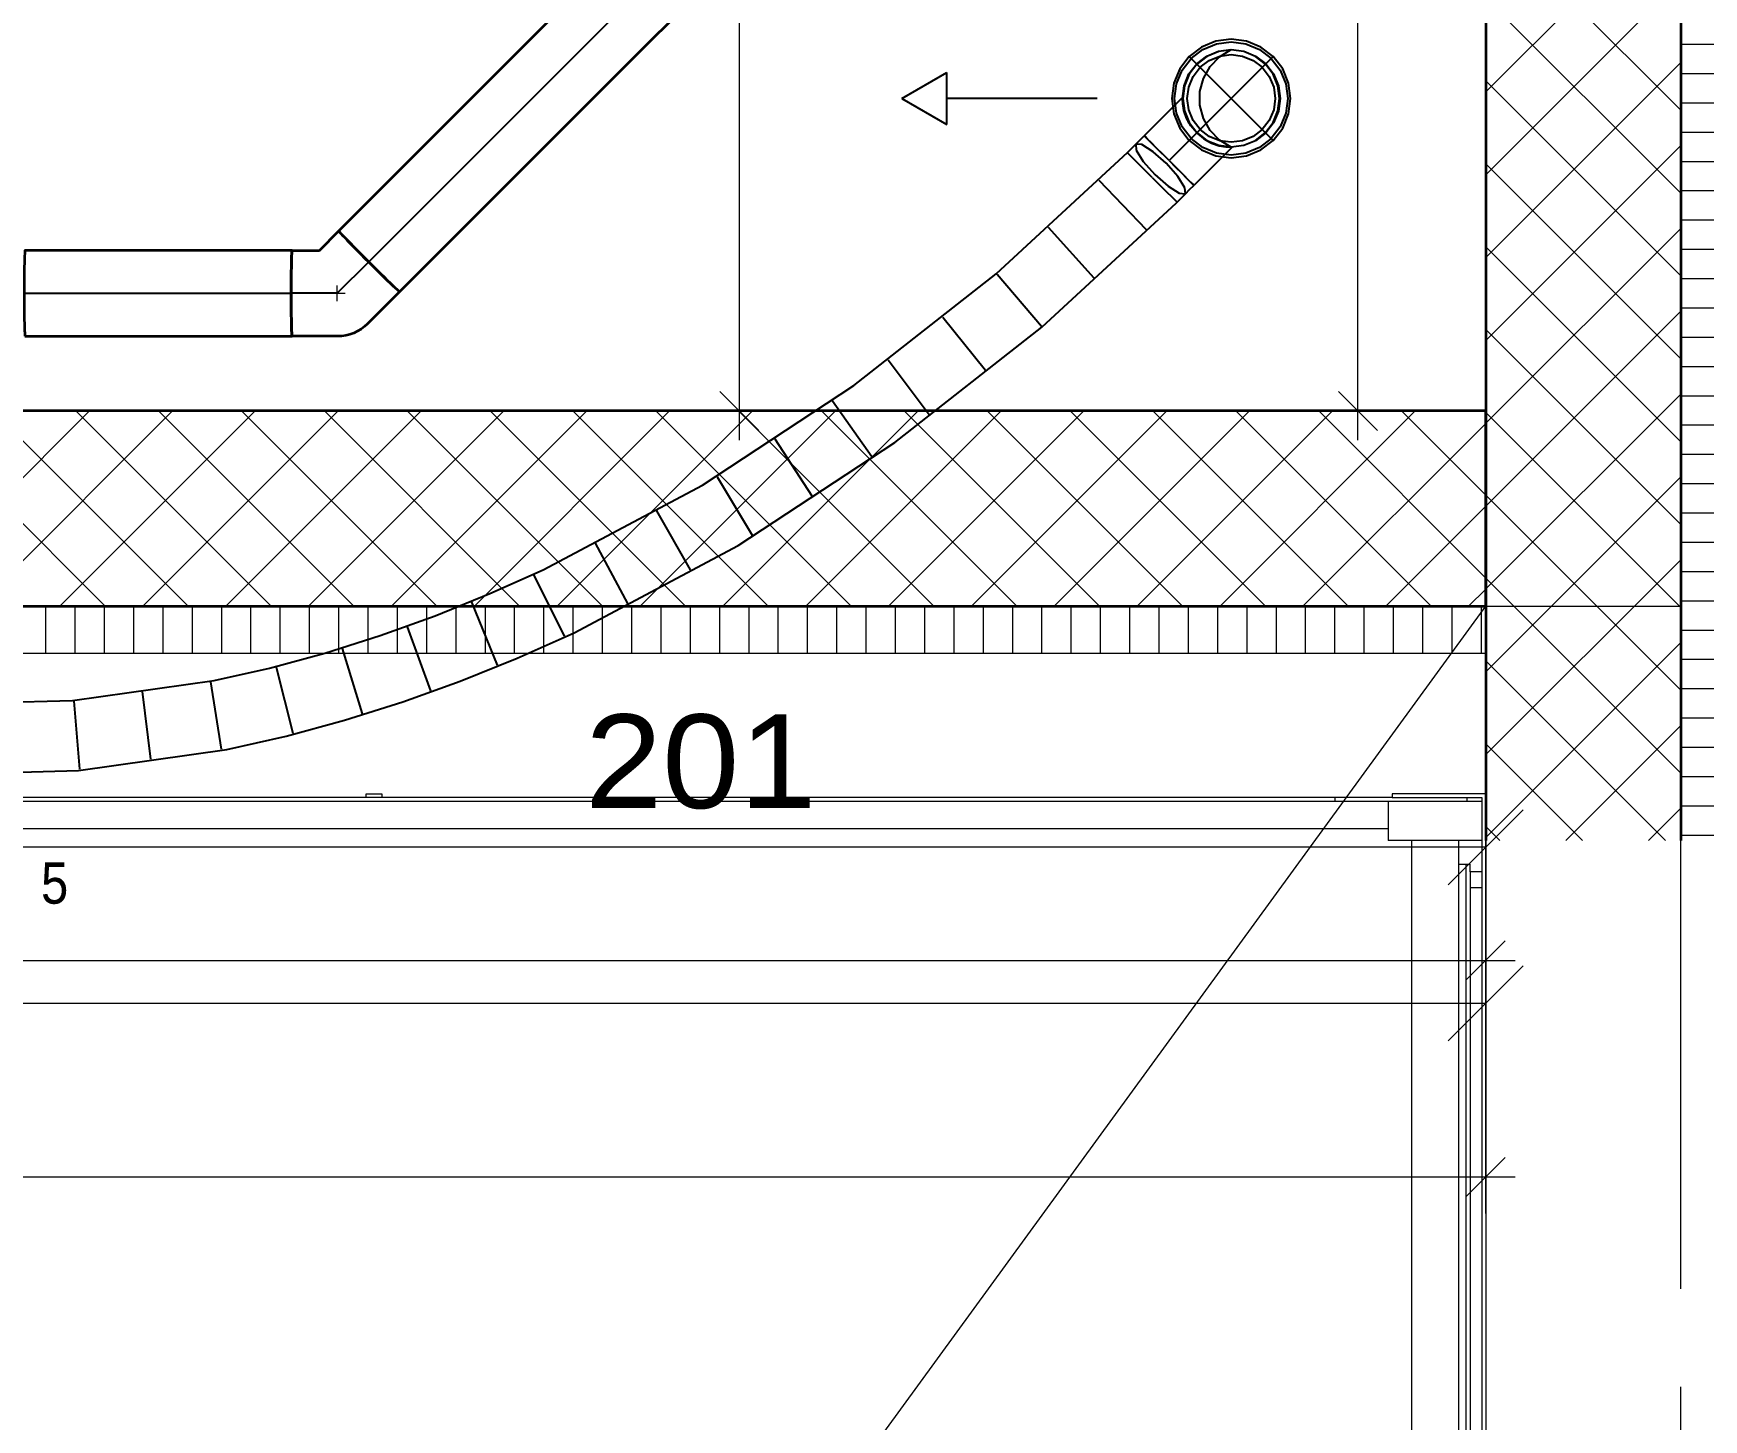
# Model space of a CAD drawing. Header units: millimetres. Extents: x -3497 to 2618, y -1809 to 2456.
# Drawn here: x 881.4 to 1095.2, y 636.7 to 814.2 of the extents above; entities that cross this region are included whole.
import ezdxf
from ezdxf.enums import TextEntityAlignment as Align

# ---------------------------------------------------------------- set-up
doc = ezdxf.new("R2010")
doc.units = ezdxf.units.MM
doc.header["$LTSCALE"] = 100
doc.header["$PDMODE"] = 2
doc.header["$PDSIZE"] = 1
for name, pattern in [('DASHDOT', [1, 0.5, -0.25, 0, -0.25]), ('DASHED', [0.75, 0.5, -0.25]), ('HIDDENX2', [0.75, 0.5, -0.25])]:
    doc.linetypes.add(name, pattern=pattern)
for name, color, linetype, true_color in [('00_Anm.FP', 7, 'Continuous', 0x00c0ff), ('10-0.05 Solid', 1, 'Continuous', 0xff0000), ('10-0.10 Punktlinie', 9, 'Continuous', 0x808080), ('10-0.13 Solid', 7, 'Continuous', 0x000000), ('10-0.18 Solid', 9, 'Continuous', 0x808080), ('20-(100) Aussenwände', 7, 'Continuous', 0xc0c0c0), ('20-Beton', 9, 'Continuous', 0x808080), ('30-Text', 7, 'Continuous', 0xff8000), ('50-Sanitärapparate', 6, 'Continuous', 0xff00ff), ('50-Türen&Fenster', 9, 'Continuous', 0x808080), ('Bemaßung', 3, 'Continuous', 0x00ff00), ('Keine', 7, 'Continuous', 0xff8000)]:
    doc.layers.add(name, color=color, linetype=linetype, true_color=true_color)
doc.layers.add('10-0.05 Strichpunkt', color=7, linetype='Continuous')
doc.styles.add('Arial', font='arial.ttf')
doc.dimstyles.new('ISO-25', dxfattribs={"dimtxt": 2.5, "dimasz": 2.5, "dimexe": 1.25, "dimexo": 0.625, "dimtad": 1, "dimtxsty": 'Standard', "dimcen": 2.5, "dimadec": 0, "dimazin": 0, "dimtfac": 1, "dimtmove": 0, "dimatfit": 3, "dimfxl": 0, "dimarcsym": 0})

# ---------------------------------------------------------------- blocks, each defined once
blk = doc.blocks.new('vEGuideLine_1285_nNn0172')
at = {"layer": '20-(100) Aussenwände', "color": 16, "linetype": 'Continuous', "lineweight": 13, "true_color": 0x800000}
blk.add_point((920.34, 780.91), dxfattribs=at)
blk = doc.blocks.new('vEPipe_742_nNn0176')
at = {"layer": '20-(100) Aussenwände', "color": 7, "linetype": 'DASHDOT', "lineweight": 25}
blk.add_line((880.37, 780.91), (914.55, 780.91), dxfattribs=at)
at = {"layer": '20-(100) Aussenwände', "color": 22, "linetype": 'Continuous', "lineweight": 35, "true_color": 0xc03000}
blk.add_lwpolyline([(880.37, 775.41), (914.55, 775.41), (914.54, 775.45), (914.53, 775.59), (914.51, 775.83), (914.5, 776.14), (914.49, 776.54), (914.48, 777.02), (914.47, 777.56), (914.46, 778.16), (914.45, 778.8), (914.45, 779.48), (914.45, 780.19), (914.44, 780.91), (914.45, 781.63), (914.45, 782.33), (914.45, 783.01), (914.46, 783.66), (914.47, 784.26), (914.48, 784.8), (914.49, 785.27), (914.5, 785.67), (914.51, 785.99), (914.53, 786.22), (914.54, 786.36), (914.55, 786.41), (880.37, 786.41), (880.36, 786.36), (880.34, 786.22), (880.33, 785.99), (880.32, 785.67), (880.3, 785.27), (880.29, 784.8), (880.28, 784.26), (880.27, 783.66), (880.27, 783.01), (880.26, 782.33), (880.26, 781.63), (880.26, 780.91), (880.26, 780.19), (880.26, 779.48), (880.27, 778.8), (880.27, 778.16), (880.28, 777.56), (880.29, 777.02), (880.3, 776.54), (880.32, 776.14), (880.33, 775.83), (880.34, 775.59), (880.36, 775.45)], close=True, dxfattribs=at)
blk.add_lwpolyline([(880.37, 786.41), (880.36, 786.36), (880.34, 786.22), (880.33, 785.99), (880.32, 785.67), (880.3, 785.27), (880.29, 784.8), (880.28, 784.26), (880.27, 783.66), (880.27, 783.01), (880.26, 782.33), (880.26, 781.63), (880.26, 780.91), (880.26, 780.19), (880.26, 779.48), (880.27, 778.8), (880.27, 778.16), (880.28, 777.56), (880.29, 777.02), (880.3, 776.54), (880.32, 776.14), (880.33, 775.83), (880.34, 775.59), (880.36, 775.45), (880.37, 775.41)], dxfattribs=at)
blk = doc.blocks.new('vEBow_1402_nNn0177')
at = {"layer": '20-(100) Aussenwände', "color": 7, "linetype": 'DASHDOT', "lineweight": 25}
for q in [(924.43, 785), (914.55, 780.91)]:
    blk.add_line((920.34, 780.91), q, dxfattribs=at)
at = {"layer": '20-(100) Aussenwände', "color": 22, "linetype": 'Continuous', "lineweight": 35, "true_color": 0xc03000}
blk.add_lwpolyline([(918.06, 786.41), (920.54, 788.89), (920.56, 788.85), (920.66, 788.74), (920.81, 788.57), (921.03, 788.34), (921.31, 788.05), (921.64, 787.71), (922.02, 787.32), (922.44, 786.89), (922.89, 786.44), (923.37, 785.95), (923.87, 785.45), (924.37, 784.94), (924.88, 784.44), (925.38, 783.94), (925.87, 783.46), (926.33, 783.01), (926.75, 782.59), (927.14, 782.21), (927.48, 781.88), (927.77, 781.6), (928, 781.38), (928.17, 781.23), (928.28, 781.14), (928.32, 781.11), (924.23, 777.02, -0.198938), (920.34, 775.41), (914.55, 775.41), (914.54, 775.45), (914.53, 775.59), (914.51, 775.83), (914.5, 776.14), (914.49, 776.54), (914.48, 777.02), (914.47, 777.56), (914.46, 778.16), (914.45, 778.8), (914.45, 779.48), (914.45, 780.19), (914.44, 780.91), (914.45, 781.63), (914.45, 782.33), (914.45, 783.01), (914.46, 783.66), (914.47, 784.26), (914.48, 784.8), (914.49, 785.27), (914.5, 785.67), (914.51, 785.99), (914.53, 786.22), (914.54, 786.36), (914.55, 786.41)], format="xyb", close=True, dxfattribs=at)
blk.add_lwpolyline([(914.55, 786.41), (914.54, 786.36), (914.53, 786.22), (914.51, 785.99), (914.5, 785.67), (914.49, 785.27), (914.48, 784.8), (914.47, 784.26), (914.46, 783.66), (914.45, 783.01), (914.45, 782.33), (914.45, 781.63), (914.44, 780.91), (914.45, 780.19), (914.45, 779.48), (914.45, 778.8), (914.46, 778.16), (914.47, 777.56), (914.48, 777.02), (914.49, 776.54), (914.5, 776.14), (914.51, 775.83), (914.53, 775.59), (914.54, 775.45), (914.55, 775.41)], dxfattribs=at)
blk = doc.blocks.new('vEPipe_743_nNn0178')
at = {"layer": '20-(100) Aussenwände', "color": 7, "linetype": 'DASHDOT', "lineweight": 25}
blk.add_line((924.43, 785), (1057.96, 918.53), dxfattribs=at)
at = {"layer": '20-(100) Aussenwände', "color": 22, "linetype": 'Continuous', "lineweight": 35, "true_color": 0xc03000}
blk.add_lwpolyline([(928.32, 781.11), (1061.85, 914.64), (1061.8, 914.66), (1061.7, 914.75), (1061.52, 914.91), (1061.29, 915.12), (1061, 915.4), (1060.65, 915.72), (1060.26, 916.1), (1059.84, 916.52), (1059.38, 916.97), (1058.89, 917.45), (1058.39, 917.94), (1057.88, 918.45), (1057.37, 918.96), (1056.88, 919.46), (1056.4, 919.94), (1055.95, 920.41), (1055.53, 920.83), (1055.15, 921.22), (1054.83, 921.57), (1054.55, 921.86), (1054.34, 922.09), (1054.18, 922.26), (1054.09, 922.37), (1054.07, 922.42), (920.54, 788.89), (920.56, 788.84), (920.65, 788.73), (920.81, 788.56), (921.02, 788.33), (921.3, 788.04), (921.62, 787.69), (922, 787.3), (922.42, 786.88), (922.87, 786.41), (923.35, 785.93), (923.84, 785.43), (924.35, 784.92), (924.86, 784.41), (925.36, 783.92), (925.84, 783.44), (926.31, 782.99), (926.73, 782.57), (927.12, 782.19), (927.47, 781.87), (927.76, 781.59), (927.99, 781.38), (928.16, 781.22), (928.27, 781.13)], close=True, dxfattribs=at)
blk.add_lwpolyline([(920.54, 788.89), (920.56, 788.84), (920.65, 788.73), (920.81, 788.56), (921.02, 788.33), (921.3, 788.04), (921.62, 787.69), (922, 787.3), (922.42, 786.88), (922.87, 786.41), (923.35, 785.93), (923.84, 785.43), (924.35, 784.92), (924.86, 784.41), (925.36, 783.92), (925.84, 783.44), (926.31, 782.99), (926.73, 782.57), (927.12, 782.19), (927.47, 781.87), (927.76, 781.59), (927.99, 781.38), (928.16, 781.22), (928.27, 781.13), (928.32, 781.11)], dxfattribs=at)
blk = doc.blocks.new('*D330')
at = {"layer": '10-0.05 Strichpunkt', "color": 6, "linetype": 'Continuous', "lineweight": 13, "true_color": 0xff00ff}
for p, q in [((775.2, 933.2), (784.8, 923.6)), ((1067.83, 928.4), (773.14, 928.4)), ((780, 780.91), (780, 928.4)), ((784.8, 776.11), (775.2, 785.71)), ((866.4, 780.91), (773.14, 780.91))]:
    blk.add_line(p, q, dxfattribs=at)
at = {"layer": '10-0.05 Strichpunkt', "color": 6, "linetype": 'Continuous', "lineweight": 13, "true_color": 0xff00ff, "style": 'Arial', "width": 1.060137}
blk.add_text('147', height=12, rotation=90, dxfattribs=at).set_placement((775, 839.85), (775, 869.46), align=Align.FIT)
blk = doc.blocks.new('_Oblique')
at = {"color": 0, "linetype": 'ByBlock', "lineweight": -2}
blk.add_line((-0.5, -0.5), (0.5, 0.5), dxfattribs=at)
blk = doc.blocks.new('*D331')
at = {"layer": '10-0.05 Strichpunkt', "color": 6, "linetype": 'Continuous', "lineweight": 13, "true_color": 0xff00ff}
for p, q in [((866.4, 780.91), (866.4, 703.14)), ((1067.33, 779.81), (1067.33, 703.14)), ((861.6, 705.2), (871.2, 714.8)), ((1072.13, 714.8), (1062.53, 705.2)), ((1067.33, 710), (866.4, 710))]:
    blk.add_line(p, q, dxfattribs=at)
at = {"layer": '10-0.05 Strichpunkt', "color": 6, "linetype": 'Continuous', "lineweight": 13, "true_color": 0xff00ff, "style": 'Arial', "width": 1.060137}
blk.add_text('201', height=12, dxfattribs=at).set_placement((952.06, 715), (981.68, 715), align=Align.FIT)
blk = doc.blocks.new('*D337')
at = {"layer": '10-0.05 Strichpunkt', "color": 6, "linetype": 'Continuous', "lineweight": 13, "true_color": 0xff00ff}
for p, q in [((827.59, 803.55), (827.59, 946.86)), ((992.37, 928.35), (992.37, 946.86)), ((822.79, 935.2), (832.39, 944.8)), ((997.17, 944.8), (987.57, 935.2)), ((827.59, 940), (992.37, 940))]:
    blk.add_line(p, q, dxfattribs=at)
at = {"layer": '10-0.05 Strichpunkt', "color": 6, "linetype": 'Continuous', "lineweight": 13, "true_color": 0xff00ff, "style": 'Arial', "width": 1.060137}
blk.add_text('165', height=12, dxfattribs=at).set_placement((895.17, 945), (924.79, 945), align=Align.FIT)
blk = doc.blocks.new('*D364')
at = {"layer": '10-0.05 Strichpunkt', "color": 6, "linetype": 'Continuous', "lineweight": 13, "true_color": 0xff00ff}
for p, q in [((1067.36, 710.85), (1067.36, 683.14)), ((363.9, 665.9), (363.9, 696.86)), ((359.1, 685.2), (368.7, 694.8)), ((1072.16, 694.8), (1062.56, 685.2)), ((1067.36, 690), (363.9, 690))]:
    blk.add_line(p, q, dxfattribs=at)
at = {"layer": '10-0.05 Strichpunkt', "color": 6, "linetype": 'Continuous', "lineweight": 13, "true_color": 0xff00ff, "style": 'Arial', "width": 1.060137}
blk.add_text('703', height=12, dxfattribs=at).set_placement((700.82, 695), (730.44, 695), align=Align.FIT)
blk = doc.blocks.new('*X576')
at = {"layer": '10-0.05 Solid', "color": 18, "linetype": 'Continuous', "lineweight": 13, "true_color": 0x000000}
for p, q in [((883.05, 734.85), (883.05, 740.85)), ((886.8, 734.85), (886.8, 740.85)), ((890.55, 734.85), (890.55, 740.85)), ((894.3, 734.85), (894.3, 740.85)), ((898.05, 734.85), (898.05, 740.85)), ((901.8, 734.85), (901.8, 740.85)), ((905.55, 734.85), (905.55, 740.85)), ((909.3, 734.85), (909.3, 740.85)), ((913.05, 734.85), (913.05, 740.85)), ((916.8, 734.85), (916.8, 740.85)), ((920.55, 734.85), (920.55, 740.85)), ((924.3, 734.85), (924.3, 740.85)), ((928.05, 734.85), (928.05, 740.85)), ((931.8, 734.85), (931.8, 740.85)), ((935.55, 734.85), (935.55, 740.85)), ((939.3, 734.85), (939.3, 740.85)), ((943.05, 734.85), (943.05, 740.85)), ((946.8, 734.85), (946.8, 740.85)), ((950.55, 734.85), (950.55, 740.85)), ((954.3, 734.85), (954.3, 740.85)), ((958.05, 734.85), (958.05, 740.85)), ((961.8, 734.85), (961.8, 740.85)), ((965.55, 734.85), (965.55, 740.85)), ((969.3, 734.85), (969.3, 740.85)), ((973.05, 734.85), (973.05, 740.85)), ((976.8, 734.85), (976.8, 740.85)), ((980.55, 734.85), (980.55, 740.85)), ((984.3, 734.85), (984.3, 740.85)), ((988.05, 734.85), (988.05, 740.85)), ((991.8, 734.85), (991.8, 740.85)), ((995.55, 734.85), (995.55, 740.85)), ((999.3, 734.85), (999.3, 740.85)), ((1003.05, 734.85), (1003.05, 740.85)), ((1006.8, 734.85), (1006.8, 740.85)), ((1010.55, 734.85), (1010.55, 740.85)), ((1014.3, 734.85), (1014.3, 740.85)), ((1018.05, 734.85), (1018.05, 740.85)), ((1021.8, 734.85), (1021.8, 740.85)), ((1025.55, 734.85), (1025.55, 740.85)), ((1029.3, 734.85), (1029.3, 740.85)), ((1033.05, 734.85), (1033.05, 740.85)), ((1036.8, 734.85), (1036.8, 740.85)), ((1040.55, 734.85), (1040.55, 740.85)), ((1044.3, 734.85), (1044.3, 740.85)), ((1048.05, 734.85), (1048.05, 740.85)), ((1051.8, 734.85), (1051.8, 740.85)), ((1055.55, 734.85), (1055.55, 740.85)), ((1059.3, 734.85), (1059.3, 740.85)), ((1063.05, 734.85), (1063.05, 740.85)), ((1066.8, 734.85), (1066.8, 740.85))]:
    blk.add_line(p, q, dxfattribs=at)
blk = doc.blocks.new('*X577')
at = {"layer": '10-0.05 Solid', "color": 18, "linetype": 'Continuous', "lineweight": 13, "true_color": 0x000000}
for p, q in [((863.64, 740.85), (888.64, 765.85)), ((890.65, 740.85), (865.65, 765.85)), ((874.25, 740.85), (899.25, 765.85)), ((901.26, 740.85), (876.26, 765.85)), ((884.85, 740.85), (909.85, 765.85)), ((911.87, 740.85), (886.87, 765.85)), ((895.46, 740.85), (920.46, 765.85)), ((922.47, 740.85), (897.47, 765.85)), ((906.07, 740.85), (931.07, 765.85)), ((933.08, 740.85), (908.08, 765.85)), ((916.67, 740.85), (941.67, 765.85)), ((943.69, 740.85), (918.69, 765.85)), ((927.28, 740.85), (952.28, 765.85)), ((954.29, 740.85), (929.29, 765.85)), ((937.89, 740.85), (962.89, 765.85)), ((964.9, 740.85), (939.9, 765.85)), ((948.49, 740.85), (973.49, 765.85)), ((975.51, 740.85), (950.51, 765.85)), ((959.1, 740.85), (984.1, 765.85)), ((986.11, 740.85), (961.11, 765.85)), ((969.71, 740.85), (994.71, 765.85)), ((996.72, 740.85), (971.72, 765.85)), ((980.31, 740.85), (1005.31, 765.85)), ((1007.33, 740.85), (982.33, 765.85)), ((990.92, 740.85), (1015.92, 765.85)), ((1017.93, 740.85), (992.93, 765.85)), ((1001.53, 740.85), (1026.53, 765.85)), ((1028.54, 740.85), (1003.54, 765.85)), ((1012.13, 740.85), (1037.13, 765.85)), ((1039.15, 740.85), (1014.15, 765.85)), ((1022.74, 740.85), (1047.74, 765.85)), ((1049.75, 740.85), (1024.75, 765.85)), ((1033.34, 740.85), (1058.34, 765.85)), ((1060.36, 740.85), (1035.36, 765.85)), ((1067.36, 744.46), (1045.97, 765.85)), ((1067.36, 755.07), (1056.57, 765.85)), ((1067.36, 765.68), (1067.18, 765.85)), ((1043.95, 740.85), (1067.36, 764.26)), ((1054.56, 740.85), (1067.36, 753.65)), ((1065.16, 740.85), (1067.36, 743.04))]:
    blk.add_line(p, q, dxfattribs=at)
blk = doc.blocks.new('*X580')
at = {"layer": '10-0.05 Solid', "color": 18, "linetype": 'Continuous', "lineweight": 13, "true_color": 0x000000}
for p, q in [((1116.37, 812.76), (1092.37, 812.76)), ((1116.37, 809.01), (1092.37, 809.01)), ((1116.37, 805.26), (1092.37, 805.26)), ((1116.37, 801.51), (1092.37, 801.51)), ((1116.37, 797.76), (1092.37, 797.76)), ((1116.37, 794.01), (1092.37, 794.01)), ((1116.37, 790.26), (1092.37, 790.26)), ((1116.37, 786.51), (1092.37, 786.51)), ((1116.37, 782.76), (1092.37, 782.76)), ((1116.37, 779.01), (1092.37, 779.01)), ((1116.37, 775.26), (1092.37, 775.26)), ((1116.37, 771.51), (1092.37, 771.51)), ((1116.37, 767.76), (1092.37, 767.76)), ((1116.37, 764.01), (1092.37, 764.01)), ((1116.37, 760.26), (1092.37, 760.26)), ((1116.37, 756.51), (1092.37, 756.51)), ((1116.37, 752.76), (1092.37, 752.76)), ((1116.37, 749.01), (1092.37, 749.01)), ((1116.37, 745.26), (1092.37, 745.26)), ((1116.37, 741.51), (1092.37, 741.51)), ((1116.37, 737.76), (1092.37, 737.76)), ((1116.37, 734.01), (1092.37, 734.01)), ((1116.37, 730.26), (1092.37, 730.26)), ((1116.37, 726.51), (1092.37, 726.51)), ((1116.37, 722.76), (1092.37, 722.76)), ((1116.37, 719.01), (1092.37, 719.01)), ((1116.37, 715.26), (1092.37, 715.26)), ((1116.37, 711.51), (1092.37, 711.51))]:
    blk.add_line(p, q, dxfattribs=at)
blk = doc.blocks.new('*X581')
at = {"layer": '10-0.05 Solid', "color": 18, "linetype": 'Continuous', "lineweight": 13, "true_color": 0x000000}
for p, q in [((1067.37, 806.7), (1092.37, 831.7)), ((1092.37, 804.3), (1067.37, 829.3)), ((1067.37, 796.09), (1092.37, 821.09)), ((1092.37, 793.69), (1067.37, 818.69)), ((1067.37, 785.49), (1092.37, 810.49)), ((1092.37, 783.09), (1067.37, 808.09)), ((1067.37, 774.88), (1092.37, 799.88)), ((1092.37, 772.48), (1067.37, 797.48)), ((1067.37, 764.27), (1092.37, 789.27)), ((1092.37, 761.87), (1067.37, 786.87)), ((1067.37, 753.67), (1092.37, 778.67)), ((1092.37, 751.27), (1067.37, 776.27)), ((1067.37, 743.06), (1092.37, 768.06)), ((1092.37, 740.66), (1067.37, 765.66)), ((1067.37, 732.45), (1092.37, 757.45)), ((1092.37, 730.05), (1067.37, 755.05)), ((1067.37, 721.85), (1092.37, 746.85)), ((1092.37, 719.45), (1067.37, 744.45)), ((1067.37, 711.24), (1092.37, 736.24)), ((1090.36, 710.85), (1067.37, 733.84)), ((1077.59, 710.85), (1092.37, 725.64)), ((1079.75, 710.85), (1067.37, 723.23)), ((1088.2, 710.85), (1092.37, 715.03)), ((1069.15, 710.85), (1067.37, 712.63))]:
    blk.add_line(p, q, dxfattribs=at)
blk = doc.blocks.new('AnonymMegaMac_nNn0667')
at = {"layer": '20-Beton', "color": 8, "linetype": 'Continuous', "lineweight": 13, "true_color": 0x808080}
for p, q in [((1048.49, 1013.36), (1053.49, 1008.36)), ((1055.67, 1010.86), (1046.3, 1010.86)), ((1050.99, 765.85), (1050.99, 1010.86)), ((1048.49, 768.35), (1053.49, 763.35)), ((1055.67, 765.85), (1046.3, 765.85)), ((1050.99, 762.1), (1050.99, 765.85))]:
    blk.add_line(p, q, dxfattribs=at)
at = {"layer": '20-Beton', "color": 8, "linetype": 'Continuous', "lineweight": 18, "true_color": 0x808080, "style": 'Arial', "width": 0.964286}
blk.add_text('2.45', height=8, rotation=90, dxfattribs=at).set_placement((1049.4, 874.6), (1049.4, 895.55), align=Align.FIT)
blk = doc.blocks.new('AnonymMegaMac_nNn0670')
at = {"layer": '20-Beton', "color": 8, "linetype": 'Continuous', "lineweight": 13, "true_color": 0x808080}
for p, q in [((971.81, 765.85), (971.81, 1165.86)), ((969.31, 768.35), (974.31, 763.35)), ((976.5, 765.85), (967.13, 765.85)), ((971.81, 762.1), (971.81, 765.85))]:
    blk.add_line(p, q, dxfattribs=at)
blk = doc.blocks.new('AnonymMegaMac_nNn0990')
at = {"layer": '20-Beton', "color": 8, "linetype": 'Continuous', "lineweight": 13, "true_color": 0x808080}
blk.add_line((-112.67, 667.82), (1067.35, 667.78), dxfattribs=at)
blk = doc.blocks.new('AnonymMegaMac_nNn0991')
at = {"layer": '20-Beton', "color": 8, "linetype": 'Continuous', "lineweight": 13, "true_color": 0x808080}
for p, q in [((1067.35, 663.1), (1067.35, 720.85)), ((1064.85, 665.28), (1069.85, 670.28)), ((-112.67, 667.82), (1067.35, 667.78)), ((1067.35, 667.78), (1071.1, 667.78))]:
    blk.add_line(p, q, dxfattribs=at)
blk = doc.blocks.new('AnonymMegaMac_nNn01207')
at = {"layer": '20-Beton', "color": 8, "linetype": 'Continuous', "lineweight": 13, "true_color": 0x808080}
for p, q in [((1067.36, 690.82), (1067.36, 714.85)), ((1064.86, 693.01), (1069.86, 698.01)), ((676.83, 695.51), (1067.36, 695.51)), ((1067.36, 695.51), (1071.11, 695.51))]:
    blk.add_line(p, q, dxfattribs=at)
at = {"layer": '20-Beton', "color": 8, "linetype": 'Continuous', "lineweight": 18, "true_color": 0x808080, "style": 'Arial', "width": 0.853093}
blk.add_text('5', height=5.28, dxfattribs=at).set_placement((882.42, 702.77), (885.91, 702.77), align=Align.FIT)

msp = doc.modelspace()

# ---------------------------------------------------------------- linework, layer by layer
at = {"layer": '00_Anm.FP', "color": 140, "linetype": 'DASHED', "lineweight": 25, "true_color": 0x00c0ff}
for p, q in [((1030.97, 812.44), (1029.4, 811.24)), ((1032.81, 813.2), (1030.97, 812.44)), ((1034.77, 813.46), (1032.81, 813.2)), ((1036.74, 813.2), (1034.77, 813.46)), ((1038.57, 812.44), (1036.74, 813.2)), ((1040.15, 811.24), (1038.57, 812.44)), ((1029.4, 811.24), (1028.19, 809.66)), ((1029.4, 800.49), (1040.15, 811.24)), ((1029.4, 811.24), (1040.15, 800.49)), ((1030.36, 810.28), (1031.65, 811.27)), ((1031.67, 811.23), (1030.39, 810.25)), ((1030.8, 809.84), (1031.96, 810.73)), ((1031.65, 811.27), (1033.16, 811.9)), ((1033.17, 811.85), (1031.67, 811.23)), ((1031.96, 810.73), (1033.32, 811.29)), ((1033.16, 811.9), (1034.77, 812.11)), ((1034.77, 812.06), (1033.17, 811.85)), ((1033.32, 811.29), (1034.77, 811.49)), ((1034.77, 812.11), (1036.39, 811.9)), ((1036.38, 811.85), (1034.77, 812.06)), ((1034.77, 811.49), (1036.23, 811.29)), ((1036.23, 811.29), (1037.59, 810.73)), ((1037.87, 811.23), (1036.38, 811.85)), ((1036.39, 811.9), (1037.9, 811.27)), ((1037.59, 810.73), (1038.75, 809.84)), ((1039.16, 810.25), (1037.87, 811.23)), ((1037.9, 811.27), (1039.19, 810.28)), ((1041.36, 809.66), (1040.15, 811.24)), ((1028.19, 809.66), (1027.43, 807.83)), ((1028.74, 807.48), (1029.36, 808.99)), ((1029.41, 808.96), (1028.79, 807.47)), ((1029.34, 807.32), (1029.9, 808.67)), ((1029.36, 808.99), (1030.36, 810.28)), ((1030.39, 810.25), (1029.41, 808.96)), ((1029.9, 808.67), (1030.8, 809.84)), ((1038.75, 809.84), (1039.65, 808.67)), ((1040.14, 808.96), (1039.16, 810.25)), ((1039.19, 810.28), (1040.19, 808.99)), ((1039.65, 808.67), (1040.21, 807.32)), ((1040.76, 807.47), (1040.14, 808.96)), ((1040.19, 808.99), (1040.81, 807.48)), ((1042.12, 807.83), (1041.36, 809.66)), ((1027.43, 807.83), (1027.17, 805.86)), ((1028.52, 805.86), (1028.74, 807.48)), ((1028.79, 807.47), (1028.57, 805.86)), ((1029.15, 805.86), (1029.34, 807.32)), ((1040.21, 807.32), (1040.4, 805.86)), ((1040.97, 805.86), (1040.76, 807.47)), ((1040.81, 807.48), (1041.02, 805.86)), ((1042.37, 805.86), (1042.12, 807.83)), ((1027.17, 805.86), (1027.43, 803.89)), ((1027.43, 803.89), (1028.19, 802.06)), ((1028.74, 804.24), (1028.52, 805.86)), ((1028.57, 805.86), (1028.79, 804.26)), ((1029.36, 802.74), (1028.74, 804.24)), ((1028.79, 804.26), (1029.41, 802.76)), ((1029.34, 804.41), (1029.15, 805.86)), ((1029.9, 803.05), (1029.34, 804.41)), ((1040.21, 804.41), (1039.65, 803.05)), ((1040.14, 802.76), (1040.76, 804.26)), ((1040.81, 804.24), (1040.19, 802.74)), ((1040.4, 805.86), (1040.21, 804.41)), ((1040.76, 804.26), (1040.97, 805.86)), ((1041.02, 805.86), (1040.81, 804.24)), ((1041.36, 802.06), (1042.12, 803.89)), ((1042.12, 803.89), (1042.37, 805.86)), ((1028.19, 802.06), (1029.4, 800.49)), ((1030.36, 801.44), (1029.36, 802.74)), ((1029.41, 802.76), (1030.39, 801.48)), ((1030.8, 801.88), (1029.9, 803.05)), ((1031.96, 800.99), (1030.8, 801.88)), ((1038.75, 801.88), (1037.59, 800.99)), ((1039.65, 803.05), (1038.75, 801.88)), ((1039.16, 801.48), (1040.14, 802.76)), ((1040.19, 802.74), (1039.19, 801.44)), ((1040.15, 800.49), (1041.36, 802.06)), ((1029.4, 800.49), (1030.97, 799.28)), ((1031.65, 800.45), (1030.36, 801.44)), ((1030.39, 801.48), (1031.67, 800.49)), ((1033.16, 799.82), (1031.65, 800.45)), ((1031.67, 800.49), (1033.17, 799.87)), ((1033.32, 800.43), (1031.96, 800.99)), ((1034.77, 799.61), (1033.16, 799.82)), ((1033.17, 799.87), (1034.77, 799.66)), ((1034.77, 800.24), (1033.32, 800.43)), ((1036.23, 800.43), (1034.77, 800.24)), ((1034.77, 799.66), (1036.38, 799.87)), ((1036.39, 799.82), (1034.77, 799.61)), ((1037.59, 800.99), (1036.23, 800.43)), ((1036.38, 799.87), (1037.87, 800.49)), ((1037.9, 800.45), (1036.39, 799.82)), ((1037.87, 800.49), (1039.16, 801.48)), ((1039.19, 801.44), (1037.9, 800.45)), ((1038.57, 799.28), (1040.15, 800.49)), ((1030.97, 799.28), (1032.81, 798.52)), ((1032.81, 798.52), (1034.77, 798.26)), ((1034.77, 798.26), (1036.74, 798.52)), ((1036.74, 798.52), (1038.57, 799.28))]:
    msp.add_line(p, q, dxfattribs=at)
at = {"layer": '10-0.10 Punktlinie', "color": 8, "linetype": 'Continuous', "lineweight": 13, "true_color": 0x808080}
msp.add_lwpolyline([(227.34, 1130.98), (227.34, 740.85), (1067.37, 740.85), (1067.37, 1035.86), (1017.37, 1035.86), (1017.37, 1165.86), (791.34, 1165.86), (791.34, 1130.98)], close=True, dxfattribs=at)
at = {"layer": '10-0.13 Solid', "color": 18, "linetype": 'HIDDENX2', "lineweight": 13, "true_color": 0x000000}
msp.add_line((1092.32, 428.46), (1092.32, 1213.85), dxfattribs=at)
at = {"layer": '10-0.18 Solid', "color": 8, "linetype": 'Continuous', "lineweight": 35, "true_color": 0x808080}
for p, q in [((1092.37, 710.85), (1092.37, 1165.76)), ((674.85, 740.85), (1067.36, 740.85))]:
    msp.add_line(p, q, dxfattribs=at)
at = {"layer": '20-(100) Aussenwände', "color": 8, "linetype": 'Continuous', "lineweight": 13, "true_color": 0x808080}
for p, q in [((924.05, 716.35), (816.73, 716.35)), ((924.05, 716.85), (926.05, 716.85)), ((924.05, 716.35), (924.05, 716.85)), ((926.05, 716.35), (924.05, 716.35)), ((926.05, 716.85), (926.05, 716.35)), ((1048.04, 716.35), (926.05, 716.35)), ((1055.37, 716.35), (1048.04, 716.35)), ((1048.04, 716.35), (1048.04, 715.85)), ((1055.37, 716.85), (1055.37, 716.35)), ((1067.37, 716.85), (1055.37, 716.85)), ((1055.37, 716.35), (1066.87, 716.35)), ((1064.94, 716.35), (1064.94, 715.85)), ((1066.87, 716.35), (1066.87, 715.85)), ((1048.04, 715.85), (817.23, 715.85)), ((1054.87, 715.85), (1048.04, 715.85)), ((1054.96, 715.85), (1054.87, 715.85)), ((1054.87, 715.85), (1054.87, 710.85)), ((1055.23, 715.85), (1054.96, 715.85)), ((1055.68, 715.85), (1055.23, 715.85)), ((1056.28, 715.85), (1055.68, 715.85)), ((1057.02, 715.85), (1056.28, 715.85)), ((1057.87, 715.85), (1057.02, 715.85)), ((1058.82, 715.85), (1057.87, 715.85)), ((1059.83, 715.85), (1058.82, 715.85)), ((1060.87, 715.85), (1059.83, 715.85)), ((1061.91, 715.85), (1060.87, 715.85)), ((1062.93, 715.85), (1061.91, 715.85)), ((1063.87, 715.85), (1062.93, 715.85)), ((1064.73, 715.85), (1063.87, 715.85)), ((1065.47, 715.85), (1064.73, 715.85)), ((1066.07, 715.85), (1065.47, 715.85)), ((1066.51, 715.85), (1066.07, 715.85)), ((1066.78, 715.85), (1066.51, 715.85)), ((1066.87, 715.85), (1066.78, 715.85)), ((1066.87, 715.85), (1066.87, 710.85)), ((1035.9, 712.35), (817.23, 712.35)), ((1040.4, 712.35), (1035.9, 712.35)), ((1044.75, 712.35), (1040.4, 712.35)), ((1048.81, 712.35), (1044.75, 712.35)), ((1052.47, 712.35), (1048.81, 712.35)), ((1054.87, 712.35), (1052.47, 712.35)), ((1054.96, 710.85), (1054.87, 710.85)), ((1055.23, 710.85), (1054.96, 710.85)), ((1055.68, 710.85), (1055.23, 710.85)), ((1056.28, 710.85), (1055.68, 710.85)), ((1057.02, 710.85), (1056.28, 710.85)), ((1057.87, 710.85), (1057.02, 710.85)), ((1058.82, 710.85), (1057.87, 710.85)), ((1057.87, 710.85), (1057.87, 632.85)), ((1059.83, 710.85), (1058.82, 710.85)), ((1060.87, 710.85), (1059.83, 710.85)), ((1061.91, 710.85), (1060.87, 710.85)), ((1062.93, 710.85), (1061.91, 710.85)), ((1063.87, 710.85), (1062.93, 710.85)), ((1064.73, 710.85), (1063.87, 710.85)), ((1063.87, 710.85), (1063.87, 632.85)), ((1065.47, 710.85), (1064.73, 710.85)), ((1066.07, 710.85), (1065.47, 710.85)), ((1066.51, 710.85), (1066.07, 710.85)), ((1066.78, 710.85), (1066.51, 710.85)), ((1066.87, 710.85), (1066.78, 710.85)), ((1066.87, 710.85), (1066.87, 706.85)), ((1063.87, 707.85), (1064.34, 707.85)), ((1064.34, 707.85), (1064.87, 707.85)), ((1064.87, 707.85), (1065.37, 707.85)), ((1064.87, 564.85), (1064.87, 707.85)), ((1065.37, 706.85), (1065.37, 707.85)), ((1066.87, 706.85), (1065.37, 706.85)), ((1065.37, 706.85), (1065.37, 704.85)), ((1066.87, 706.85), (1066.87, 704.85)), ((1065.37, 704.85), (1066.87, 704.85)), ((1065.37, 704.85), (1065.37, 564.85)), ((1066.87, 704.85), (1066.87, 564.85))]:
    msp.add_line(p, q, dxfattribs=at)
at = {"layer": '30-Text', "color": 18, "linetype": 'HIDDENX2', "lineweight": 13, "true_color": 0x000000}
msp.add_lwpolyline([(-2465.15, 428.46), (-1755.12, 428.46), (-1755.12, 246.43), (-1235.13, 246.43), (-1235.13, 428.46), (-137.67, 428.46), (-137.67, 246.37), (382.33, 246.37), (382.33, 365.9), (1092.33, 365.9), (1092.33, 740.85)], dxfattribs=at)
at = {"layer": '50-Sanitärapparate', "color": 8, "linetype": 'Continuous', "lineweight": 13, "true_color": 0x808080}
msp.add_line((812.34, 390.91), (1067.37, 740.85), dxfattribs=at)
for points in [[(-112.67, 740.85), (1092.33, 740.85)], [(-112.67, 740.85), (1092.33, 740.85)], [(-112.67, 740.85), (1092.33, 740.85)], [(-112.67, 740.85), (1092.33, 740.85)], [(-112.67, 740.85), (1092.33, 740.85)], [(1092.33, 740.85), (1092.37, 740.85)], [(1092.33, 740.85), (1092.37, 740.85)], [(1092.33, 740.85), (1092.37, 740.85)], [(1092.33, 740.85), (1092.37, 740.85)], [(1092.33, 740.85), (1092.37, 740.85)]]:
    msp.add_lwpolyline(points, dxfattribs=at)
msp.add_lwpolyline([(812.28, 740.85), (1067.37, 740.85), (1067.37, 390.88), (812.34, 390.91)], close=True, dxfattribs=at)
at = {"layer": '50-Türen&Fenster', "color": 8, "linetype": 'Continuous', "lineweight": 35, "true_color": 0x808080}
for points in [[(1067.37, 1165.76), (1067.37, 710.85)], [(1067.36, 765.85), (674.85, 765.85)], [(1067.36, 740.85), (1067.36, 765.85)]]:
    msp.add_lwpolyline(points, dxfattribs=at)
at = {"layer": '50-Türen&Fenster', "color": 8, "linetype": 'Continuous', "lineweight": 18, "true_color": 0x808080}
for points in [[(1067.36, 734.85), (1067.36, 740.85)], [(674.85, 734.85), (1067.36, 734.85)]]:
    msp.add_lwpolyline(points, dxfattribs=at)
at = {"layer": 'Bemaßung', "color": 140, "linetype": 'DASHED', "lineweight": 25, "true_color": 0x00c0ff}
for p, q in [((992.6, 805.86), (998.38, 809.19)), ((998.38, 802.53), (998.38, 809.19)), ((992.6, 805.86), (998.38, 802.53)), ((1017.6, 805.86), (998.38, 805.86))]:
    msp.add_line(p, q, dxfattribs=at)
at = {"layer": 'Keine', "color": 140, "linetype": 'DASHED', "lineweight": 25, "true_color": 0x00c0ff}
for p, q in [((1031.15, 812.14), (1032.9, 812.86)), ((1032.9, 812.86), (1034.77, 813.11)), ((1034.77, 813.11), (1036.65, 812.86)), ((1036.65, 812.86), (1038.4, 812.14)), ((1028.5, 809.49), (1029.65, 810.99)), ((1029.65, 810.99), (1031.15, 812.14)), ((1030.36, 810.28), (1031.65, 811.27)), ((1031.65, 811.27), (1033.16, 811.9)), ((1032.07, 809.95), (1033.28, 811.2)), ((1033.16, 811.9), (1034.77, 812.11)), ((1033.28, 811.2), (1034.77, 812.11)), ((1034.77, 812.11), (1036.39, 811.9)), ((1036.39, 811.9), (1037.9, 811.27)), ((1037.9, 811.27), (1039.19, 810.28)), ((1038.4, 812.14), (1039.9, 810.99)), ((1039.9, 810.99), (1041.05, 809.49)), ((1027.77, 807.74), (1028.5, 809.49)), ((1028.74, 807.48), (1029.36, 808.99)), ((1029.36, 808.99), (1030.36, 810.28)), ((1030.77, 806.73), (1031.21, 808.43)), ((1031.21, 808.43), (1032.07, 809.95)), ((1039.19, 810.28), (1040.19, 808.99)), ((1040.19, 808.99), (1040.81, 807.48)), ((1041.05, 809.49), (1041.78, 807.74)), ((1027.52, 805.86), (1027.77, 807.74)), ((1028.52, 805.86), (1028.74, 807.48)), ((1030.77, 804.99), (1030.77, 806.73)), ((1040.81, 807.48), (1041.02, 805.86)), ((1041.78, 807.74), (1042.02, 805.86)), ((1028.53, 805.98), (1023.64, 801.09)), ((1034.77, 805.86), (1026.82, 797.91)), ((1027.77, 803.98), (1027.52, 805.86)), ((1028.5, 802.24), (1027.77, 803.98)), ((1028.74, 804.24), (1028.52, 805.86)), ((1028.53, 805.76), (1028.53, 805.98)), ((1028.56, 805.16), (1028.53, 805.76)), ((1028.72, 804.31), (1028.56, 805.16)), ((1029.06, 803.33), (1028.72, 804.31)), ((1029.36, 802.74), (1028.74, 804.24)), ((1031.21, 803.3), (1030.77, 804.99)), ((1040.81, 804.24), (1040.19, 802.74)), ((1041.02, 805.86), (1040.81, 804.24)), ((1041.78, 803.98), (1041.05, 802.24)), ((1042.02, 805.86), (1041.78, 803.98)), ((1029.65, 800.73), (1028.5, 802.24)), ((1029.61, 802.34), (1029.06, 803.33)), ((1030.36, 801.44), (1029.36, 802.74)), ((1030.36, 801.44), (1029.61, 802.34)), ((1032.07, 801.77), (1031.21, 803.3)), ((1033.28, 800.52), (1032.07, 801.77)), ((1040.19, 802.74), (1039.19, 801.44)), ((1041.05, 802.24), (1039.9, 800.73)), ((1022.02, 799.46), (1022.56, 800)), ((1023.34, 799.94), (1022.55, 800.01)), ((1022.55, 800.01), (1022.62, 799.22)), ((1022.56, 800), (1023.1, 800.54)), ((1023.1, 800.54), (1023.64, 801.08)), ((1024.77, 799.04), (1023.34, 799.94)), ((1024.06, 800.66), (1023.64, 801.09)), ((1023.75, 800.98), (1023.64, 801.09)), ((1024.06, 800.66), (1023.75, 800.98)), ((1025.23, 799.5), (1024.06, 800.66)), ((1024.57, 800.16), (1024.06, 800.66)), ((1025.23, 799.5), (1024.57, 800.16)), ((1031.15, 799.58), (1029.65, 800.73)), ((1034.89, 799.61), (1030, 794.72)), ((1031.65, 800.45), (1030.36, 801.44)), ((1030.36, 801.44), (1031.26, 800.7)), ((1031.26, 800.7), (1032.24, 800.15)), ((1033.16, 799.82), (1031.65, 800.45)), ((1032.24, 800.15), (1033.22, 799.81)), ((1034.77, 799.61), (1033.16, 799.82)), ((1033.22, 799.81), (1034.08, 799.65)), ((1034.77, 799.61), (1033.28, 800.52)), ((1034.08, 799.65), (1034.67, 799.61)), ((1034.67, 799.61), (1034.89, 799.61)), ((1036.39, 799.82), (1034.77, 799.61)), ((1037.9, 800.45), (1036.39, 799.82)), ((1039.19, 801.44), (1037.9, 800.45)), ((1039.9, 800.73), (1038.4, 799.58)), ((1004.7, 783.41), (1021.54, 798.98)), ((1021.9, 798.5), (1021.47, 798.92)), ((1021.54, 798.98), (1022.02, 799.46)), ((1023.06, 797.33), (1021.9, 798.5)), ((1022.62, 799.22), (1023.52, 797.79)), ((1023.52, 797.79), (1025.01, 796.1)), ((1026.46, 797.55), (1024.77, 799.04)), ((1026.82, 797.91), (1025.23, 799.5)), ((1026, 798.73), (1025.23, 799.5)), ((1026.82, 797.91), (1026, 798.73)), ((1027.95, 795.86), (1026.46, 797.55)), ((1026.82, 797.91), (1028.41, 796.32)), ((1026.82, 797.91), (1027.64, 797.08)), ((1032.9, 798.86), (1031.15, 799.58)), ((1034.77, 798.61), (1032.9, 798.86)), ((1036.65, 798.86), (1034.77, 798.61)), ((1038.4, 799.58), (1036.65, 798.86)), ((1017.84, 795.38), (1023.9, 789.1)), ((1024.65, 795.74), (1023.06, 797.33)), ((1024.65, 795.74), (1026.25, 794.15)), ((1025.01, 796.1), (1026.7, 794.61)), ((1027.64, 797.08), (1028.41, 796.32)), ((1028.85, 794.43), (1027.95, 795.86)), ((1028.41, 796.32), (1029.58, 795.15)), ((1028.41, 796.32), (1029.07, 795.66)), ((1029.07, 795.66), (1029.58, 795.15)), ((1026.25, 794.15), (1027.41, 792.99)), ((1026.7, 794.61), (1028.13, 793.71)), ((1028.13, 793.71), (1028.92, 793.64)), ((1028.37, 793.11), (1028.91, 793.65)), ((1028.92, 793.64), (1028.85, 794.43)), ((1028.91, 793.65), (1029.45, 794.19)), ((1029.45, 794.19), (1029.99, 794.73)), ((1029.58, 795.15), (1030, 794.72)), ((1029.58, 795.15), (1029.89, 794.83)), ((1029.89, 794.83), (1030, 794.72)), ((1010.53, 776.57), (1027.77, 792.5)), ((1027.41, 792.99), (1027.84, 792.56)), ((1027.77, 792.5), (1028.37, 793.11)), ((1011.33, 789.37), (1017.19, 782.9)), ((986.48, 769.09), (1004.7, 783.41)), ((1004.82, 783.35), (1010.48, 776.7)), ((991.73, 761.8), (1010.53, 776.57)), ((997.85, 777.87), (1003.3, 771.05)), ((990.88, 772.39), (996.12, 765.4)), ((967.09, 756.35), (986.48, 769.09)), ((983.75, 767.15), (988.76, 760)), ((971.67, 748.62), (991.73, 761.8)), ((976.35, 762.29), (981.11, 754.97)), ((968.96, 757.42), (973.47, 749.95)), ((946.72, 745.53), (967.09, 756.35)), ((961.21, 753.08), (965.52, 745.49)), ((950.66, 737.45), (971.67, 748.62)), ((953.36, 748.91), (957.48, 741.22)), ((939.86, 742.46), (946.72, 745.53)), ((945.5, 744.84), (949.37, 737.01)), ((932.88, 739.64), (939.86, 742.46)), ((937.52, 741.38), (940.83, 733.3)), ((925.84, 737.1), (932.88, 739.64)), ((929.3, 738.22), (932.26, 730)), ((918.76, 734.86), (925.84, 737.1)), ((943.38, 734.2), (950.66, 737.45)), ((911.65, 732.94), (918.76, 734.86)), ((920.96, 735.43), (923.53, 727.08)), ((936.08, 731.25), (943.38, 734.2)), ((886.46, 728.79), (904.59, 731.36)), ((904.59, 731.36), (911.65, 732.94)), ((912.52, 733.04), (914.65, 724.58)), ((928.72, 728.59), (936.08, 731.25)), ((895.36, 729.92), (896.43, 721.26)), ((904.1, 731.16), (905.5, 722.54)), ((868.31, 728.28), (886.46, 728.79)), ((886.61, 728.68), (887.35, 719.98)), ((921.29, 726.25), (928.72, 728.59)), ((913.81, 724.22), (921.29, 726.25)), ((906.21, 722.52), (913.81, 724.22)), ((887.22, 719.83), (906.21, 722.52)), ((868.09, 719.29), (887.22, 719.83))]:
    msp.add_line(p, q, dxfattribs=at)

# ---------------------------------------------------------------- block references
for name in ['AnonymMegaMac_nNn0670', '*X581', '*X580', 'AnonymMegaMac_nNn0667', 'vEPipe_743_nNn0178', 'vEBow_1402_nNn0177', 'vEPipe_742_nNn0176', 'vEGuideLine_1285_nNn0172', '*X577', '*X576', 'AnonymMegaMac_nNn0990', 'AnonymMegaMac_nNn0991', 'AnonymMegaMac_nNn01207']:
    msp.add_blockref(name, (0, 0))

# ---------------------------------------------------------------- dimensions: what is measured, and where the dimension line sits
at = {"layer": '10-0.05 Strichpunkt', "color": 6, "linetype": 'Continuous', "lineweight": 13, "true_color": 0xff00ff}
dim = msp.add_linear_dim(base=(992.37, 940), p1=(827.59, 803.55), p2=(992.37, 928.35), dimstyle='ISO-25', override={"dimtxt": 12, "dimasz": 12, "dimexe": 8.571429, "dimgap": 1.714286, "dimtad": 1, "dimjust": 0, "dimdec": 0, "dimzin": 8, "dimpost": '<>', "dimtxsty": 'Arial', "dimblk1": 'Oblique', "dimblk2": 'Oblique', "dimsah": 1, "dimclrd": 6, "dimclre": 6, "dimclrt": 6, "dimadec": 0}, dxfattribs=at)
dim.commit()
dim.dimension.update_dxf_attribs({"geometry": '*D337', "text_midpoint": (909.98, 951)})
dim = msp.add_linear_dim(base=(780, 928.4), p1=(866.4, 780.91), p2=(1067.83, 928.4), angle=90, dimstyle='ISO-25', override={"dimtxt": 12, "dimasz": 12, "dimexe": 8.571429, "dimgap": 1.714286, "dimtad": 1, "dimjust": 0, "dimdec": 0, "dimzin": 8, "dimpost": '<>', "dimtxsty": 'Arial', "dimblk1": 'Oblique', "dimblk2": 'Oblique', "dimsah": 1, "dimclrd": 6, "dimclre": 6, "dimclrt": 6, "dimadec": 0}, dxfattribs=at)
dim.commit()
dim.dimension.update_dxf_attribs({"geometry": '*D330', "text_midpoint": (769, 854.66), "text_rotation": 90})
for base, p1, p2, picture, middle in [((866.4, 710), (1067.33, 779.81), (866.4, 780.91), '*D331', (966.87, 721)), ((363.9, 690), (1067.36, 710.85), (363.9, 665.9), '*D364', (715.63, 701))]:
    dim = msp.add_linear_dim(base=base, p1=p1, p2=p2, angle=180, dimstyle='ISO-25', override={"dimtxt": 12, "dimasz": 12, "dimexe": 8.571429, "dimgap": 1.714286, "dimtad": 1, "dimjust": 0, "dimdec": 0, "dimzin": 8, "dimpost": '<>', "dimtxsty": 'Arial', "dimblk1": 'Oblique', "dimblk2": 'Oblique', "dimsah": 1, "dimclrd": 6, "dimclre": 6, "dimclrt": 6, "dimadec": 0}, dxfattribs=at)
    dim.commit()
    dim.dimension.update_dxf_attribs({"geometry": picture, "text_midpoint": middle})

doc.saveas('drawing.dxf')
